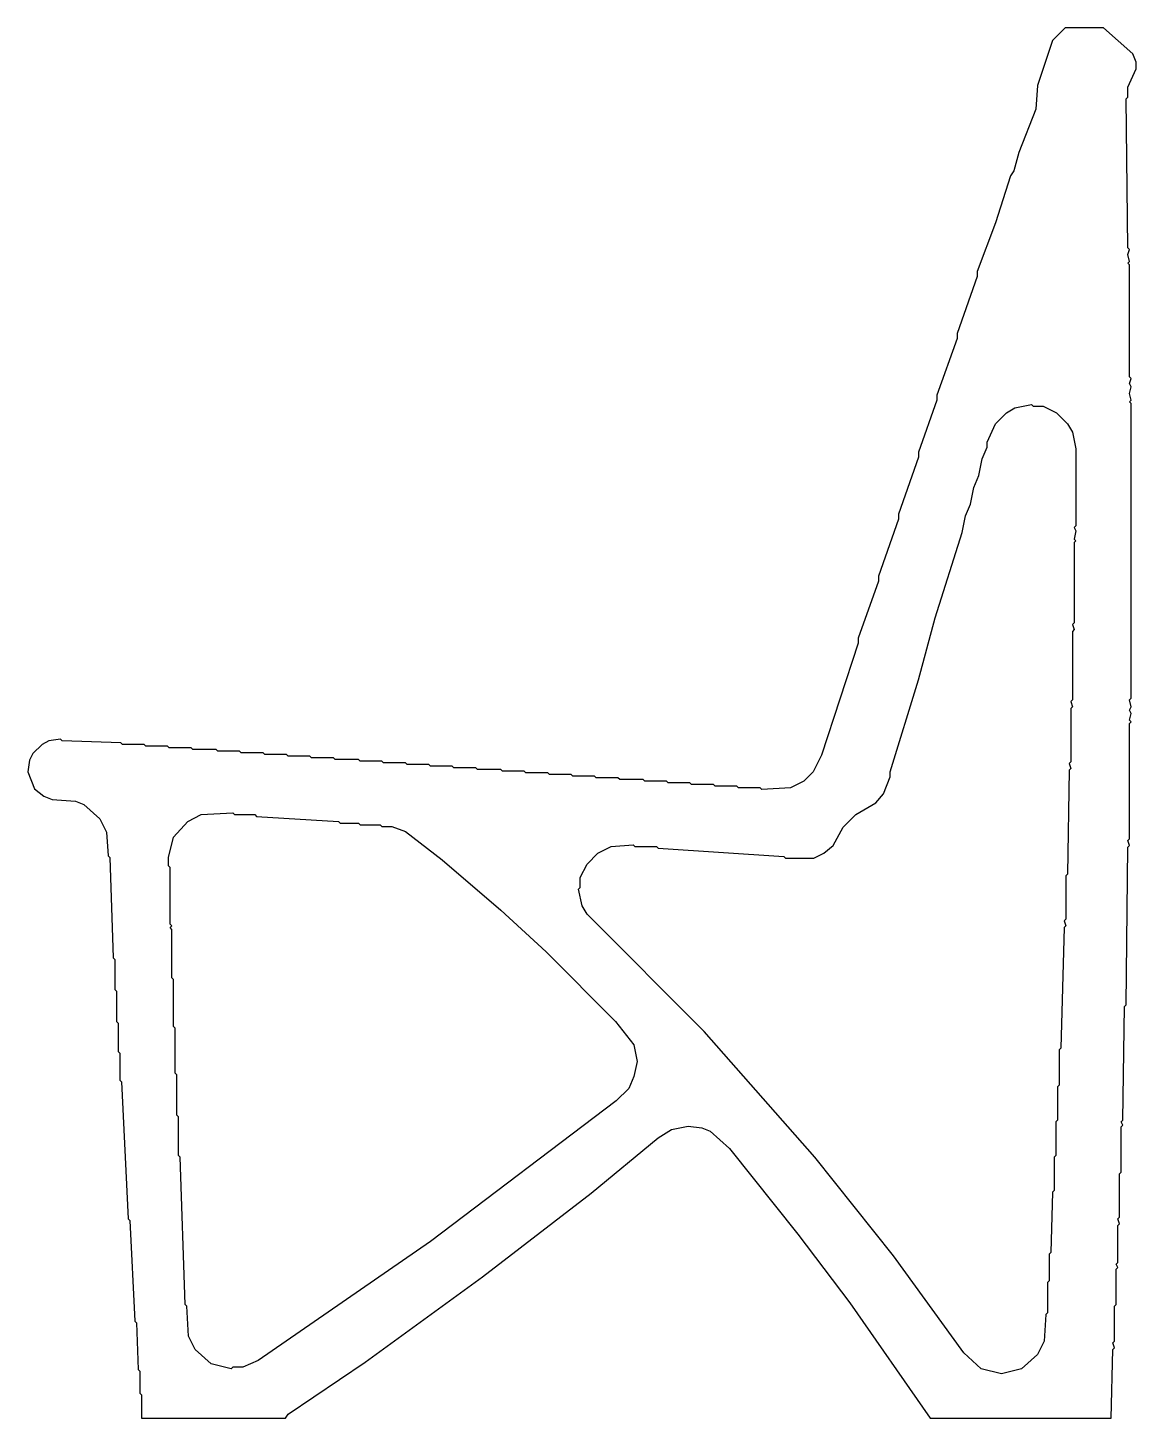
# Model space of a CAD drawing. Header units: metres. Extents: x 28 to 690, y 0 to 830.
import ezdxf

# ---------------------------------------------------------------- set-up
doc = ezdxf.new("R2010")
doc.units = ezdxf.units.M

msp = doc.modelspace()

# ---------------------------------------------------------------- linework, layer by layer
at = {"layer": 'CUT'}
for points in [[(97, 0), (181.5, 0), (183, 2.5), (229, 33.5), (299, 84.5), (364, 134.5), (404, 167.5), (412, 172.5), (422, 174.5), (430, 173.5), (435, 171.5), (446.5, 161), (487.5, 110), (518.5, 69), (566.5, 0), (674.5, 0), (675.5, 41), (676.5, 42), (675.5, 45), (676.5, 46), (676.5, 67), (677.5, 68), (677.5, 89), (678.5, 90), (677.5, 92), (678.5, 93), (678.5, 115), (679.5, 116), (678.5, 119), (679.5, 120), (679.5, 146), (680.5, 147), (680.5, 174), (681.5, 175), (680.5, 177), (681.5, 178), (682.5, 246), (683.5, 247), (684.5, 341), (685.5, 342), (684.5, 345), (685.5, 346), (685.5, 415), (686.5, 416), (685.5, 417), (686.5, 421), (685.5, 423), (686.5, 425), (685.5, 429), (686.5, 430), (686.5, 606), (685.5, 607), (686.5, 608), (685.5, 612), (686.5, 616), (685.5, 618), (686.5, 621), (685.5, 622), (685.5, 689), (684.5, 690), (685.5, 691), (684.5, 695), (685.5, 698), (684.5, 699), (683.5, 788), (684.5, 789), (684.5, 795), (689.5, 806), (689.5, 810), (687.5, 815), (670, 830.5), (647, 830.5), (639.5, 823), (630.5, 796), (629.5, 782), (619.5, 756), (616.5, 745), (614.5, 742), (605.5, 714), (594.5, 685), (594.5, 682), (582.5, 648), (582.5, 645), (570.5, 611), (570.5, 608), (559.5, 577), (559.5, 574), (547.5, 540), (547.5, 537), (535.5, 503), (535.5, 500), (523.5, 466), (523.5, 463), (501.5, 396), (496.5, 386), (491, 380.5), (483, 376.5), (466, 375.5), (465, 376.5), (452, 376.5), (451, 377.5), (438, 377.5), (437, 378.5), (424, 378.5), (423, 379.5), (410, 379.5), (409, 380.5), (396, 380.5), (395, 381.5), (381, 381.5), (380, 382.5), (367, 382.5), (366, 383.5), (353, 383.5), (352, 384.5), (339, 384.5), (338, 385.5), (325, 385.5), (324, 386.5), (311, 386.5), (310, 387.5), (296, 387.5), (295, 388.5), (282, 388.5), (281, 389.5), (268, 389.5), (267, 390.5), (254, 390.5), (253, 391.5), (240, 391.5), (239, 392.5), (226, 392.5), (225, 393.5), (211, 393.5), (210, 394.5), (197, 394.5), (196, 395.5), (183, 395.5), (182, 396.5), (169, 396.5), (168, 397.5), (155, 397.5), (154, 398.5), (141, 398.5), (140, 399.5), (126, 399.5), (125, 400.5), (112, 400.5), (111, 401.5), (98, 401.5), (97, 402.5), (84, 402.5), (83, 403.5), (48, 404.5), (47, 405.5), (40, 404.5), (36, 402.5), (30.5, 397), (28.5, 393), (27.5, 386), (31.5, 376), (37, 371.5), (42, 369.5), (56, 368.5), (61, 366.5), (70.5, 358), (74.5, 350), (75.5, 336), (76.5, 335), (78.5, 275), (79.5, 274), (79.5, 256), (80.5, 255), (80.5, 237), (81.5, 236), (81.5, 219), (82.5, 218), (82.5, 202), (83.5, 201), (87.5, 119), (88.5, 118), (91.5, 58), (92.5, 57), (93.5, 29), (94.5, 28), (94.5, 15), (95.5, 14), (95.5, 0)], [(609, 26.5), (597, 29.5), (586.5, 39), (544.5, 97), (497.5, 156), (431.5, 231), (361.5, 301), (358.5, 306), (356.5, 316), (357.5, 317), (357.5, 323), (361.5, 331), (368, 337.5), (376, 341.5), (389, 342.5), (390, 341.5), (403, 341.5), (404, 340.5), (479, 335.5), (480, 334.5), (497, 334.5), (503, 337.5), (508.5, 342), (514.5, 353), (522, 360.5), (534, 367.5), (538.5, 373), (542.5, 383), (542.5, 386), (559.5, 441), (569.5, 478), (585.5, 529), (587.5, 539), (590.5, 546), (592.5, 556), (595.5, 563), (597.5, 573), (600.5, 580), (600.5, 583), (605.5, 594), (612, 600.5), (617, 603.5), (627, 605.5), (628, 604.5), (634, 604.5), (642, 600.5), (648.5, 594), (651.5, 589), (653.5, 579), (653.5, 533), (652.5, 532), (653.5, 530), (652.5, 525), (653.5, 524), (652.5, 523), (652.5, 475), (651.5, 474), (652.5, 471), (651.5, 470), (651.5, 429), (650.5, 428), (651.5, 425), (650.5, 424), (650.5, 392), (649.5, 391), (650.5, 388), (649.5, 387), (648.5, 325), (647.5, 324), (647.5, 298), (646.5, 297), (647.5, 294), (646.5, 293), (644.5, 221), (643.5, 220), (643.5, 199), (642.5, 198), (642.5, 178), (641.5, 177), (641.5, 157), (640.5, 156), (640.5, 136), (639.5, 135), (638.5, 99), (637.5, 98), (637.5, 82), (636.5, 81), (636.5, 63), (635.5, 62), (634.5, 46), (630.5, 38), (621, 29.5)], [(149, 29.5), (137, 32.5), (127.5, 41), (123.5, 49), (122.5, 67), (121.5, 68), (118.5, 156), (117.5, 157), (117.5, 180), (116.5, 181), (116.5, 205), (115.5, 206), (115.5, 233), (114.5, 234), (114.5, 262), (113.5, 263), (113.5, 292), (112.5, 293), (113.5, 294), (112.5, 295), (112.5, 329), (111.5, 330), (111.5, 335), (114.5, 347), (123, 356.5), (131, 360.5), (150, 361.5), (151, 360.5), (163, 360.5), (164, 359.5), (213, 356.5), (214, 355.5), (225, 355.5), (226, 354.5), (238, 354.5), (239, 353.5), (245, 353.5), (253, 350.5), (275, 333.5), (310, 303.5), (337, 278.5), (378.5, 237), (389.5, 223), (391.5, 213), (389.5, 204), (386.5, 197), (379, 189.5), (268, 105.5), (165, 34.5), (156, 30.5), (150, 30.5)]]:
    msp.add_lwpolyline(points, close=True, dxfattribs=at)

doc.saveas('drawing.dxf')
